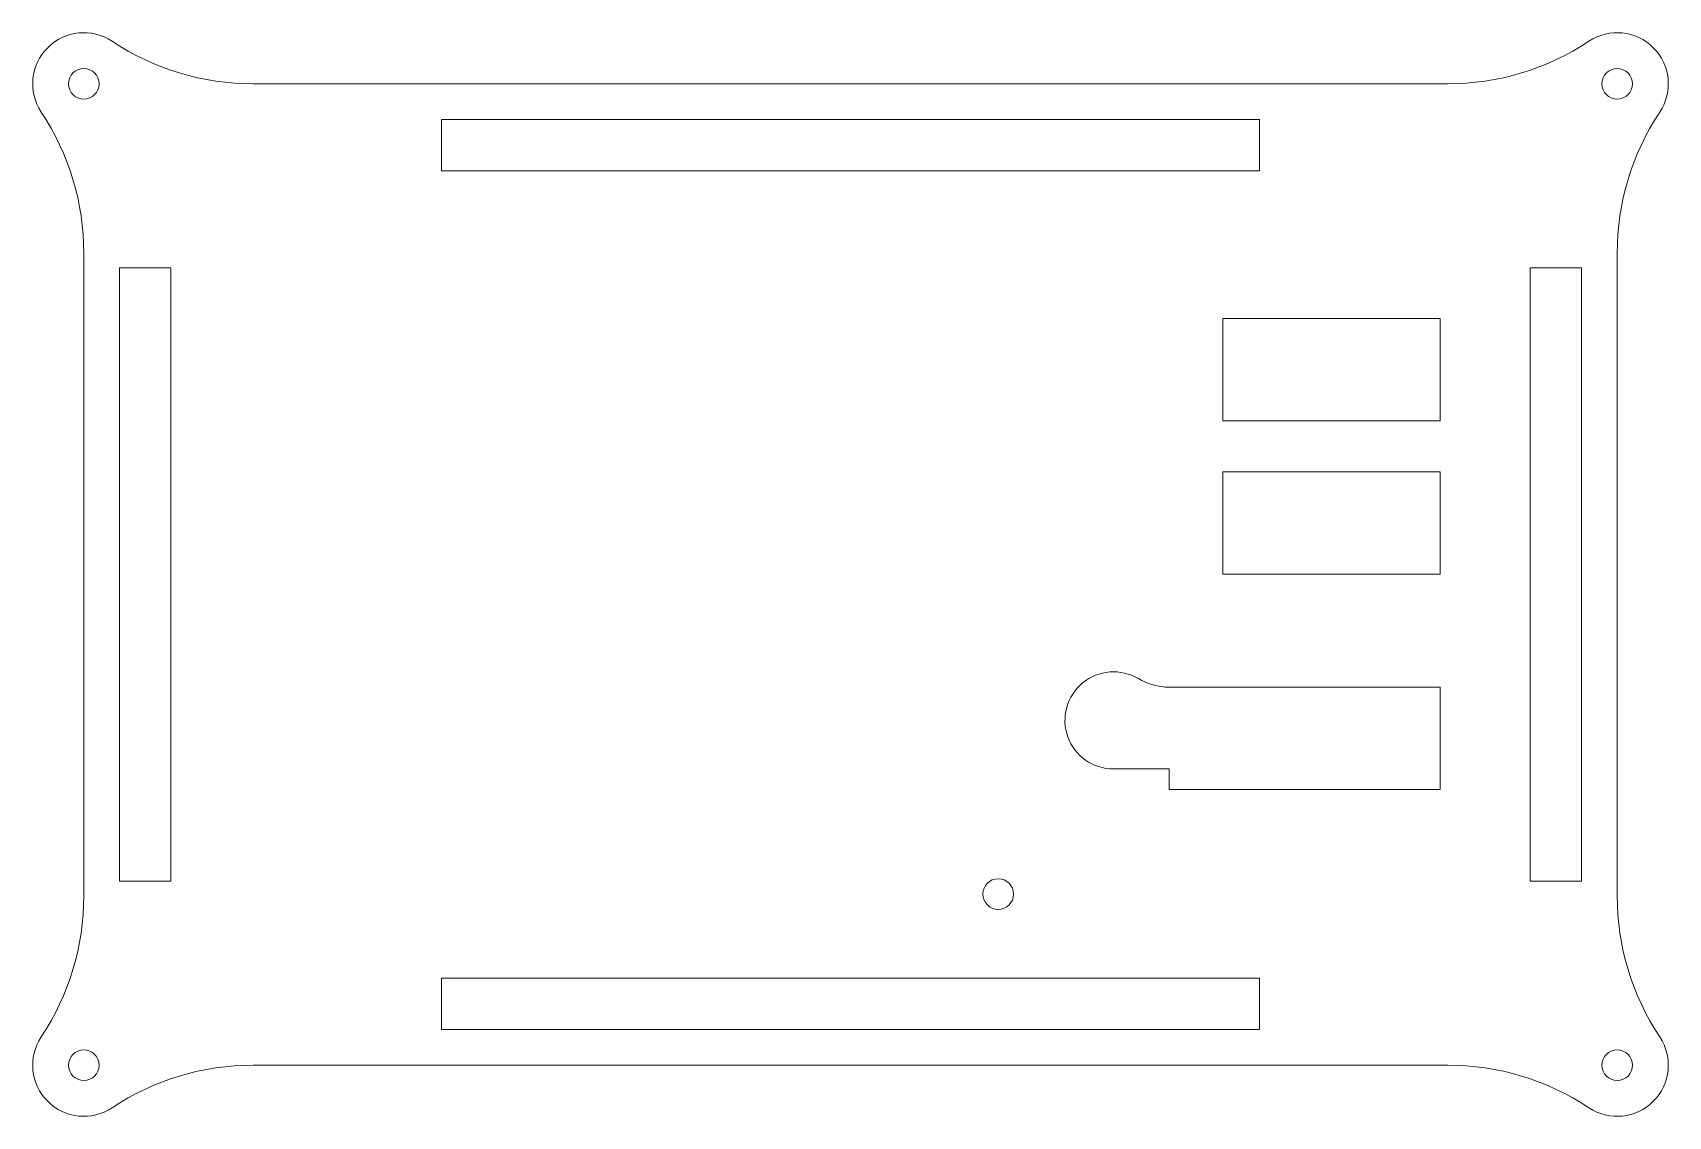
# Model space of a CAD drawing. Header units: millimetres. Extents: x -80 to 80, y -53 to 53.
import ezdxf

# ---------------------------------------------------------------- set-up
doc = ezdxf.new("R2010")
doc.units = ezdxf.units.MM

msp = doc.modelspace()

# ---------------------------------------------------------------- linework, layer by layer
at = {"color": 7, "linetype": 'Continuous', "lineweight": 15}
for p, q in [((58.42, 48), (-58.42, 48)), ((-40, 44.5), (-40, 39.5)), ((40, 44.5), (-40, 44.5)), ((40, 39.5), (40, 44.5)), ((-40, 39.5), (40, 39.5)), ((-75, 31.42), (-75, -31.42)), ((75, -31.42), (75, 31.42)), ((-71.5, 30), (-71.5, -30)), ((-66.5, 30), (-71.5, 30)), ((-66.5, -30), (-66.5, 30)), ((66.5, 30), (66.5, -30)), ((71.5, 30), (66.5, 30)), ((71.5, -30), (71.5, 30)), ((36.43, 25.03), (36.43, 15.03)), ((57.68, 25.03), (36.43, 25.03)), ((57.68, 15.03), (57.68, 25.03)), ((36.43, 15.03), (57.68, 15.03)), ((36.43, 10.03), (36.43, 0.03)), ((57.68, 10.03), (36.43, 10.03)), ((57.68, 0.03), (57.68, 10.03)), ((36.43, 0.03), (57.68, 0.03)), ((57.68, -11.02), (31.18, -11.02)), ((57.68, -21.02), (57.68, -11.02)), ((25.73, -19.02), (31.18, -19.02)), ((31.18, -19.02), (31.18, -21.02)), ((31.18, -21.02), (57.68, -21.02)), ((-71.5, -30), (-66.5, -30)), ((66.5, -30), (71.5, -30)), ((40, -39.5), (-40, -39.5)), ((-40, -39.5), (-40, -44.5)), ((40, -44.5), (40, -39.5)), ((-40, -44.5), (40, -44.5)), ((-58.42, -48), (58.42, -48))]:
    msp.add_line(p, q, dxfattribs=at)
for centre in [(-75, 48), (75, 48), (14.45, -31.26), (-75, -48), (75, -48)]:
    msp.add_circle(centre, 1.5, dxfattribs=at)
for centre, radius, start, end in [((-75, 48), 5, 56.4427, 213.5573), ((75, 48), 5, 326.4427, 123.5573), ((-58.42, 73), 25, 236.4427, 270), ((58.42, 73), 25, 270, 303.5573), ((-100, 31.42), 25, 0, 33.5573), ((100, 31.42), 25, 146.4427, 180), ((25.73, -14.27), 4.75, 59.2231, 270), ((31.18, -5.12), 5.9, 239.2231, 270), ((-100, -31.42), 25, 326.4427, 0), ((100, -31.42), 25, 180, 213.5573), ((-75, -48), 5, 146.4427, 303.5573), ((75, -48), 5, 236.4427, 33.5573), ((-58.42, -73), 25, 90, 123.5573), ((58.42, -73), 25, 56.4427, 90)]:
    msp.add_arc(centre, radius, start, end, dxfattribs=at)

doc.saveas('drawing.dxf')
